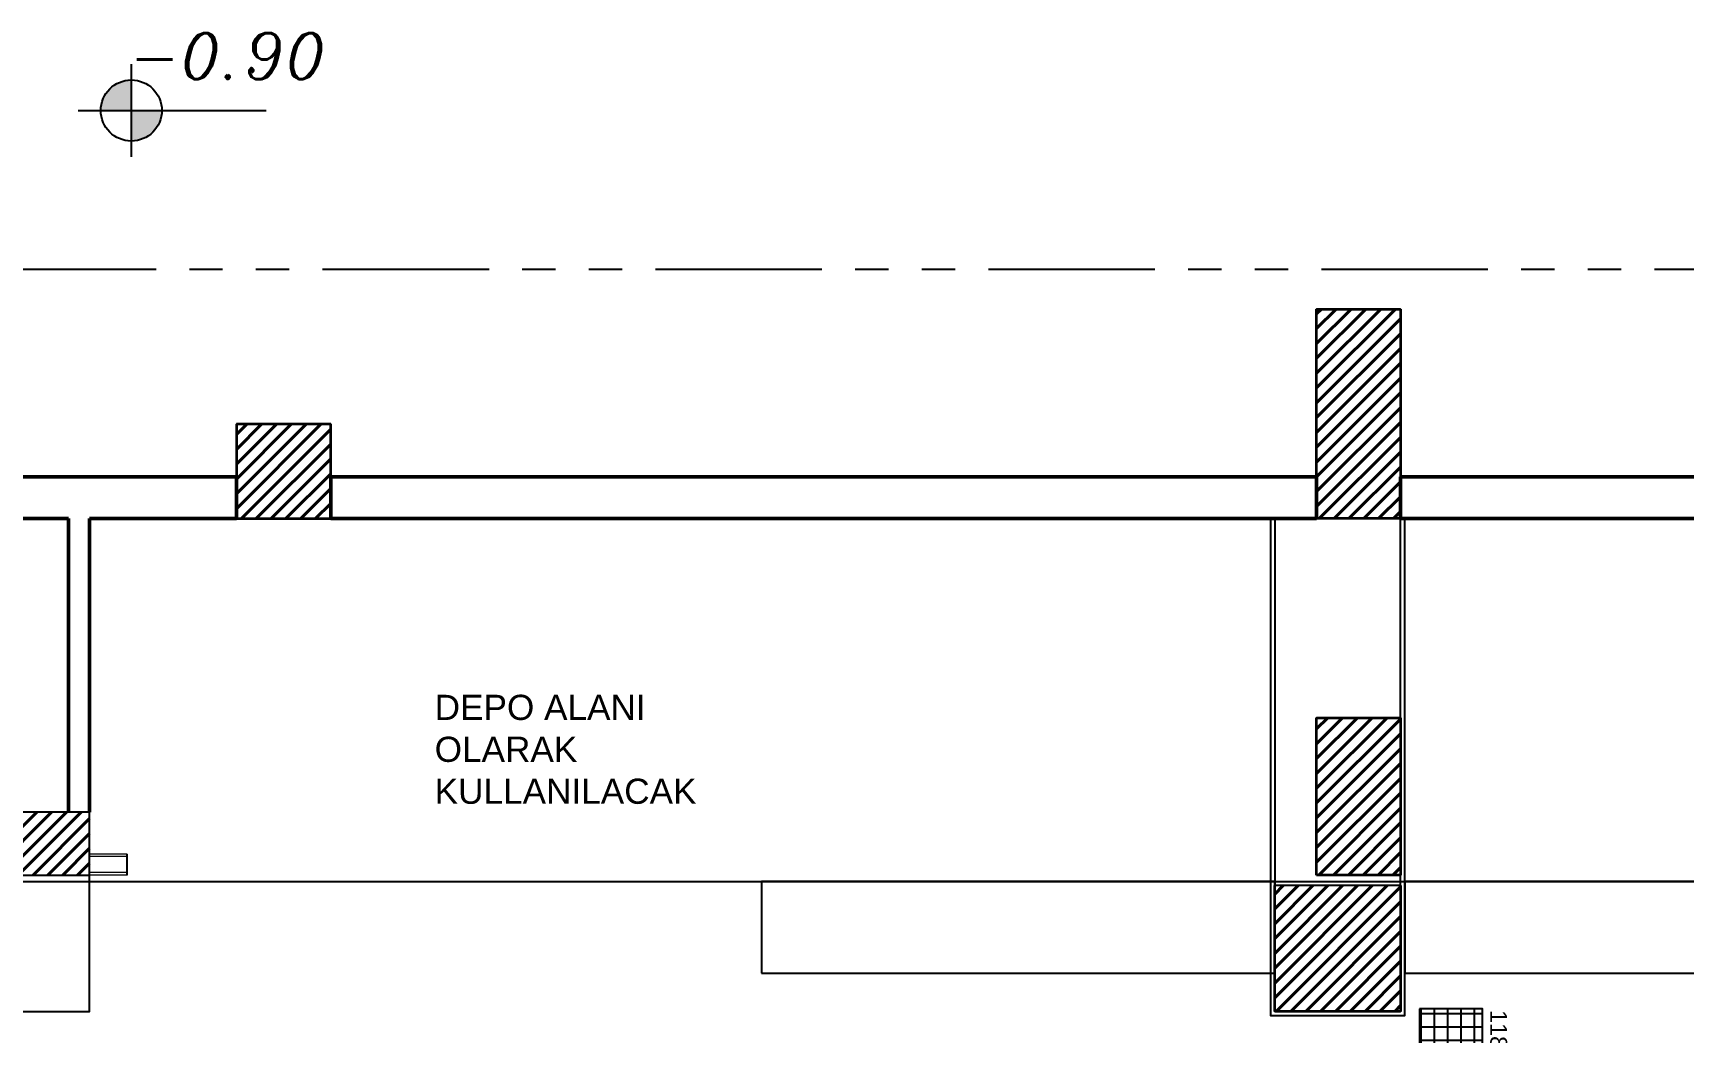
# Model space of a CAD drawing. Header units: millimetres. Extents: x 38967 to 51721, y 49836 to 53207.
# Drawn here: x 48681 to 49468, y 52535 to 53012 of the extents above; entities that cross this region are included whole.
import ezdxf

# ---------------------------------------------------------------- set-up
doc = ezdxf.new("R2010")
doc.units = ezdxf.units.MM
doc.header["$LTSCALE"] = 5
doc.linetypes.add('HIDDEN2', pattern=[4.7625, 3.175, -1.5875])
doc.linetypes.add('PHANTOM2', pattern=[31.75, 15.875, -3.175, 3.175, -3.175, 3.175, -3.175])
for name, color, linetype, lineweight in [('A-Area-Mass', 70, 'Continuous', 18), ('A-Wall', 113, 'Continuous', 50), ('A740G', 131, 'Continuous', 20), ('alçıpan', 152, 'Continuous', 5), ('G-Mass', 70, 'Continuous', 18)]:
    doc.layers.add(name, color=color, linetype=linetype, lineweight=lineweight)
for name, color, linetype in [('ax', 1, 'PHANTOM2'), ('elev3', 8, 'Continuous'), ('str_conc', 6, 'Continuous'), ('wall_gyps', 45, 'Continuous'), ('Yer Izgarası', 40, 'Continuous')]:
    doc.layers.add(name, color=color, linetype=linetype)
doc.styles.add('ITALIC', font='italic.shx')
doc.styles.add('ROMANS', font='micross.ttf')
pattern_1 = [(45, (221848.91, 11298.529), (-3.5355339, 3.5355339), [])]
pattern_2 = [(45, (0, 0), (-3.5355339, 3.5355339), [])]
pattern_3 = [(90, (382.64, -1018.652), (-6.35, 1e-15), []), (180, (382.64, -1018.652), (-1e-15, -6.35), [])]

# ---------------------------------------------------------------- blocks, each defined once
blk = doc.blocks.new('wetwetewy')
for points in [[(-174214.17, 40392.03), (-174199.6, 40392.03), (-174199.6, 40406.59, 0.414214)], [(-174185.04, 40392.03), (-174199.6, 40392.03), (-174199.6, 40377.46, 0.414214)]]:
    blk.add_hatch(color=256).paths.add_polyline_path(points)
for p, q in [((-174199.6, 40414.17), (-174199.6, 40369.88)), ((-174224.96, 40392.03), (-174135.23, 40392.03))]:
    blk.add_line(p, q)
blk.add_circle((-174199.6, 40392.03), 14.56)
at = {"layer": 'A740G', "style": 'ITALIC'}
blk.add_text('-0.90', height=22, dxfattribs=at).set_placement((-174200.77, 40406.99))
blk = doc.blocks.new('rtretert_3')
at = {"layer": 'G-Mass', "linetype": 'Continuous', "lineweight": 40}
h = blk.add_hatch(dxfattribs=at)
h.set_pattern_fill('_U', color=74, scale=5, angle=45, style=0, pattern_type=0)
h.set_pattern_definition(pattern_2)
h.paths.add_polyline_path([(-145871.71, 39693.8), (-145871.71, 39593.8), (-145911.71, 39593.8), (-145911.71, 39693.8)], flags=0)
h = blk.add_hatch(dxfattribs=at)
h.set_pattern_fill('_U', color=74, scale=5, angle=45, style=0, pattern_type=0)
h.set_pattern_definition(pattern_2)
h.paths.add_polyline_path([(-145871.71, 39498.8), (-145871.71, 39423.8), (-145911.71, 39423.8), (-145911.71, 39498.8)], flags=0)
at = {"layer": 'G-Mass', "color": 11, "linetype": 'HIDDEN2', "lineweight": 25}
for p, q in [((-145911.71, 39693.8), (-145871.71, 39693.8)), ((-145911.71, 39593.8), (-145911.71, 39693.8)), ((-145871.71, 39693.8), (-145871.71, 39593.8)), ((-145871.71, 39593.8), (-145911.71, 39593.8)), ((-145911.71, 39498.8), (-145871.71, 39498.8)), ((-145911.71, 39423.8), (-145911.71, 39498.8)), ((-145871.71, 39498.8), (-145871.71, 39423.8)), ((-145871.71, 39423.8), (-145911.71, 39423.8))]:
    blk.add_line(p, q, dxfattribs=at)
at = {"layer": 'G-Mass', "color": 70, "linetype": 'Continuous', "lineweight": 18}
for p, q in [((-145911.71, 39693.8), (-145911.71, 39593.8)), ((-145871.71, 39693.8), (-145911.71, 39693.8)), ((-145871.71, 39593.8), (-145871.71, 39693.8)), ((-145911.71, 39593.8), (-145871.71, 39593.8)), ((-145911.71, 39498.8), (-145911.71, 39423.8)), ((-145871.71, 39498.8), (-145911.71, 39498.8)), ((-145871.71, 39423.8), (-145871.71, 39498.8)), ((-145911.71, 39423.8), (-145871.71, 39423.8))]:
    blk.add_line(p, q, dxfattribs=at)
at = {"layer": 'G-Mass', "color": 114, "linetype": 'Continuous', "lineweight": 35}
for p, q in [((-145911.71, 39593.8), (-145911.71, 39693.8)), ((-145911.71, 39693.8), (-145871.71, 39693.8)), ((-145871.71, 39693.8), (-145871.71, 39593.8)), ((-145871.71, 39593.8), (-145911.71, 39593.8)), ((-145911.71, 39423.8), (-145911.71, 39498.8)), ((-145911.71, 39498.8), (-145871.71, 39498.8)), ((-145871.71, 39498.8), (-145871.71, 39423.8)), ((-145871.71, 39423.8), (-145911.71, 39423.8))]:
    blk.add_line(p, q, dxfattribs=at)
blk = doc.blocks.new('A$C7D843818')
at = {"layer": 'Yer Izgarası'}
h = blk.add_hatch(dxfattribs=at)
h.set_pattern_fill('ANSI37', color=256, scale=2, angle=45, style=0)
h.set_pattern_definition(pattern_3)
h.paths.add_polyline_path([(119.39, 0), (119.39, 30), (1.39, 30), (1.39, 0)])
h = blk.add_hatch(dxfattribs=at)
h.set_pattern_fill('ANSI37', color=256, scale=2, angle=45, style=0)
h.set_pattern_definition(pattern_3)
h.paths.add_polyline_path([(119.39, 0), (119.39, 30), (1.39, 30), (1.39, 0)])
blk.add_lwpolyline([(1.39, 0), (119.39, 0), (119.39, 30), (1.39, 30)], close=True, dxfattribs=at)
blk.add_lwpolyline([(1.39, 0), (119.39, 0), (119.39, 30), (1.39, 30)], close=True, dxfattribs=at)
at = {"layer": 'Yer Izgarası', "insert": (1.95, 41.73), "char_height": 8, "width": 34.5212, "attachment_point": 1, "style": 'ROMANS'}
blk.add_mtext('118*30', dxfattribs=at)

msp = doc.modelspace()

# ---------------------------------------------------------------- hatches: boundary and pattern name
at = {"layer": 'A-Area-Mass', "linetype": 'Continuous', "lineweight": 40}
h = msp.add_hatch(dxfattribs=at)
h.set_pattern_fill('_U', color=74, scale=5, angle=45, style=0, pattern_type=0)
h.set_pattern_definition(pattern_1)
h.paths.add_polyline_path([(48778.34, 52780.64), (48823.34, 52780.64), (48823.34, 52825.64), (48778.34, 52825.64)], flags=0)
h = msp.add_hatch(dxfattribs=at)
h.set_pattern_fill('_U', color=74, scale=5, angle=45, style=0, pattern_type=0)
h.set_pattern_definition(pattern_1)
h.paths.add_polyline_path([(48708.34, 52640.64), (48498.34, 52640.64), (48498.34, 52610.64), (48708.34, 52610.64)], flags=0)
at = {"layer": 'G-Mass', "linetype": 'Continuous', "lineweight": 40}
h = msp.add_hatch(dxfattribs=at)
h.set_pattern_fill('_U', color=74, scale=5, angle=45, style=0, pattern_type=0)
h.set_pattern_definition(pattern_1)
h.paths.add_polyline_path([(49333.34, 52605.64), (49333.34, 52545.64), (49273.34, 52545.64), (49273.34, 52605.64)], flags=0)

# ---------------------------------------------------------------- linework, layer by layer
msp.add_line((47017.34, 52607.64), (50189.34, 52607.64))
for points in [[(49028.71, 52563.89), (49273.34, 52563.89), (49273.34, 52607.64), (49028.71, 52607.64)], [(49335.34, 52563.89), (49579.97, 52563.89), (49579.97, 52607.64), (49335.34, 52607.64)]]:
    msp.add_lwpolyline(points, close=True)
at = {"layer": 'A-Area-Mass', "color": 11, "linetype": 'HIDDEN2', "lineweight": 25}
for p, q in [((48778.34, 52825.64), (48823.34, 52825.64)), ((48778.34, 52780.64), (48778.34, 52825.64)), ((48823.34, 52825.64), (48823.34, 52780.64)), ((48823.34, 52780.64), (48778.34, 52780.64))]:
    msp.add_line(p, q, dxfattribs=at)
at = {"layer": 'A-Area-Mass', "color": 70, "linetype": 'Continuous', "lineweight": 18}
for p, q in [((48823.34, 52825.64), (48778.34, 52825.64)), ((48778.34, 52825.64), (48778.34, 52780.64)), ((48823.34, 52780.64), (48823.34, 52825.64)), ((48778.34, 52780.64), (48823.34, 52780.64))]:
    msp.add_line(p, q, dxfattribs=at)
at = {"layer": 'A-Area-Mass', "color": 114, "linetype": 'Continuous', "lineweight": 35}
for p, q in [((48823.34, 52825.64), (48778.34, 52825.64)), ((48778.34, 52825.64), (48778.34, 52780.64)), ((48823.34, 52780.64), (48823.34, 52825.64)), ((48778.34, 52780.64), (48823.34, 52780.64))]:
    msp.add_line(p, q, dxfattribs=at)
at = {"layer": 'A-Wall', "color": 113, "linetype": 'Continuous', "lineweight": 50}
for p, q in [((48778.34, 52800.64), (47913.34, 52800.64)), ((48778.34, 52780.64), (48778.34, 52800.64)), ((48823.34, 52800.64), (48823.34, 52780.64)), ((49293.34, 52800.64), (48823.34, 52800.64)), ((49293.34, 52780.64), (49293.34, 52800.64)), ((49333.34, 52800.64), (49333.34, 52780.64)), ((49643.34, 52800.64), (49333.34, 52800.64)), ((48618.34, 52780.64), (48698.34, 52780.64)), ((48698.34, 52780.64), (48698.34, 52640.64)), ((48708.34, 52780.64), (48778.34, 52780.64)), ((48708.34, 52640.64), (48708.34, 52780.64)), ((48823.34, 52780.64), (49293.34, 52780.64)), ((49333.34, 52780.64), (50303.34, 52780.64))]:
    msp.add_line(p, q, dxfattribs=at)
at = {"layer": 'alçıpan'}
for points in [[(48726.26, 52620.64), (48708.34, 52620.64)], [(48726.26, 52619.44), (48708.34, 52619.44)], [(48726.26, 52611.84), (48708.34, 52611.84)], [(48726.26, 52610.64), (48708.34, 52610.64)]]:
    msp.add_lwpolyline(points, dxfattribs=at)
at = {"layer": 'ax'}
msp.add_lwpolyline([(45644.38, 52899.6), (51721.09, 52899.6), (51721.09, 49836.17), (45644.38, 49836.17)], close=True, dxfattribs=at)
at = {"layer": 'elev3'}
msp.add_line((48726.26, 52610.64), (48726.26, 52620.64), dxfattribs=at)
msp.add_lwpolyline([(48498.34, 52610.64), (48498.34, 52545.64), (48708.34, 52545.64), (48708.34, 52610.64)], dxfattribs=at)
at = {"layer": 'G-Mass', "color": 11, "linetype": 'HIDDEN2', "lineweight": 25}
for p, q in [((49273.34, 52545.64), (49273.34, 52605.64)), ((49333.34, 52605.64), (49333.34, 52545.64)), ((49333.34, 52545.64), (49273.34, 52545.64))]:
    msp.add_line(p, q, dxfattribs=at)
at = {"layer": 'G-Mass', "color": 70, "linetype": 'Continuous', "lineweight": 18}
for p, q in [((49273.34, 52605.64), (49273.34, 52545.64)), ((49333.34, 52545.64), (49333.34, 52605.64)), ((49273.34, 52545.64), (49333.34, 52545.64))]:
    msp.add_line(p, q, dxfattribs=at)
at = {"layer": 'G-Mass', "color": 114, "linetype": 'Continuous', "lineweight": 35}
for p, q in [((49273.34, 52545.64), (49273.34, 52605.64)), ((49333.34, 52605.64), (49333.34, 52545.64)), ((49333.34, 52545.64), (49273.34, 52545.64))]:
    msp.add_line(p, q, dxfattribs=at)
at = {"layer": 'str_conc'}
for points in [[(49293.34, 52780.64), (49333.34, 52780.64), (49333.34, 52880.64), (49293.34, 52880.64)], [(48778.34, 52780.64), (48823.34, 52780.64), (48823.34, 52825.64), (48778.34, 52825.64)], [(49293.34, 52610.64), (49333.34, 52610.64), (49333.34, 52685.64), (49293.34, 52685.64)], [(48498.34, 52610.64), (48708.34, 52610.64), (48708.34, 52640.64), (48498.34, 52640.64)], [(49273.34, 52545.64), (49333.34, 52545.64), (49333.34, 52605.64), (49273.34, 52605.64)]]:
    msp.add_lwpolyline(points, close=True, dxfattribs=at)
at = {"layer": 'wall_gyps'}
for points in [[(49271.34, 52780.64), (49271.34, 52543.64), (49335.34, 52543.64), (49335.34, 52780.64)], [(49273.34, 52780.64), (49273.34, 52545.64), (49333.34, 52545.64), (49333.34, 52780.64)]]:
    msp.add_lwpolyline(points, dxfattribs=at)

# ---------------------------------------------------------------- block references
for name, p in [('wetwetewy', (222927.81, 12583.29)), ('rtretert_3', (195205.05, 13186.84))]:
    msp.add_blockref(name, p)
at = {"layer": 'Yer Izgarası', "rotation": 270}
msp.add_blockref('A$C7D843818', (49342.4, 52548.24), dxfattribs=at)

# ---------------------------------------------------------------- texts
at = {"insert": (48872.84, 52696.64), "char_height": 12, "width": 161.2746, "attachment_point": 1, "style": 'ROMANS'}
msp.add_mtext('{\\fMicrosoft Sans Serif|b0|i0|c162|p34;DEPO ALANI OLARAK KULLANILACAK}', dxfattribs=at)

doc.saveas('drawing.dxf')
